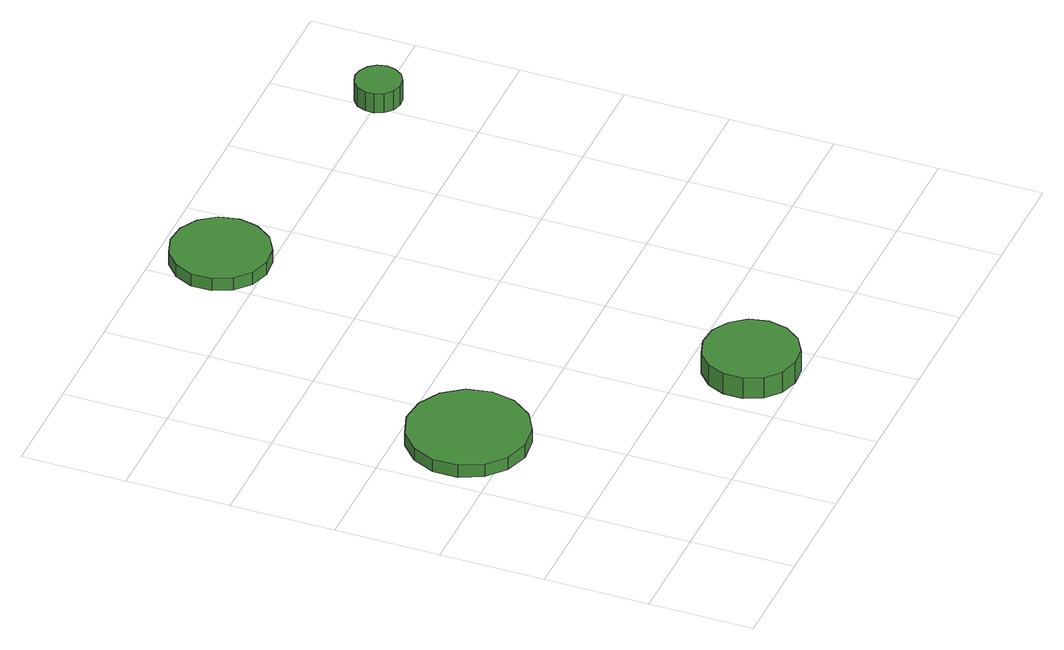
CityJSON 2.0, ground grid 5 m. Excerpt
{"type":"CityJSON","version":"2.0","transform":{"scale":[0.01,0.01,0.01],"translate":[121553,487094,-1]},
"CityObjects":{
"tree1":{"type":"SolitaryVegetationObject","attributes":{"function":"something"},"geometry":[{"type":"MultiSurface","lod":"1","boundaries":[[[0,1,2,3,4,5,6,7,8,9,10,11,12,13,14]],[[15,16,17,18,19,20,21,22,23,24,25,26,27,28,29]],[[0,29,28,1]],[[1,28,27,2]],[[2,27,26,3]],[[3,26,25,4]],[[4,25,24,5]],[[5,24,23,6]],[[6,23,22,7]],[[7,22,21,8]],[[8,21,20,9]],[[9,20,19,10]],[[10,19,18,11]],[[11,18,17,12]],[[12,17,16,13]],[[13,16,15,14]],[[14,15,29,0]]]}]},
"tree2":{"type":"SolitaryVegetationObject","attributes":{"function":"something"},"geometry":[{"type":"MultiSurface","lod":"1","boundaries":[[[30,31,32,33,34,35,36,37,38,39,40,41,42,43,44]],[[45,46,47,48,49,50,51,52,53,54,55,56,57,58,59]],[[30,59,58,31]],[[31,58,57,32]],[[32,57,56,33]],[[33,56,55,34]],[[34,55,54,35]],[[35,54,53,36]],[[36,53,52,37]],[[37,52,51,38]],[[38,51,50,39]],[[39,50,49,40]],[[40,49,48,41]],[[41,48,47,42]],[[42,47,46,43]],[[43,46,45,44]],[[44,45,59,30]]]}]},
"tree3":{"type":"SolitaryVegetationObject","attributes":{"function":"something"},"geometry":[{"type":"MultiSurface","lod":"1","boundaries":[[[60,61,62,63,64,65,66,67,68,69,70,71,72,73,74]],[[75,76,77,78,79,80,81,82,83,84,85,86,87,88,89]],[[60,89,88,61]],[[61,88,87,62]],[[62,87,86,63]],[[63,86,85,64]],[[64,85,84,65]],[[65,84,83,66]],[[66,83,82,67]],[[67,82,81,68]],[[68,81,80,69]],[[69,80,79,70]],[[70,79,78,71]],[[71,78,77,72]],[[72,77,76,73]],[[73,76,75,74]],[[74,75,89,60]]]}]},
"tree4":{"type":"SolitaryVegetationObject","attributes":{"function":"something"},"geometry":[{"type":"MultiSurface","lod":"1","boundaries":[[[90,91,92,93,94,95,96,97,98,99,100,101,102,103,104]],[[105,106,107,108,109,110,111,112,113,114,115,116,117,118,119]],[[90,119,118,91]],[[91,118,117,92]],[[92,117,116,93]],[[93,116,115,94]],[[94,115,114,95]],[[95,114,113,96]],[[96,113,112,97]],[[97,112,111,98]],[[98,111,110,99]],[[99,110,109,100]],[[100,109,108,101]],[[101,108,107,102]],[[102,107,106,103]],[[103,106,105,104]],[[104,105,119,90]]]}]}
},
"vertices":[
[637,1199,128],[612,1315,128],[542,1411,128],[439,1470,128],[321,1483,128],[208,1446,128],[120,1367,128],[71,1258,128],[71,1139,128],[120,1030,128],[208,951,128],[321,914,128],[439,927,128],[542,986,128],[612,1082,128],[612,1082,60],[542,986,60],[439,927,60],[321,914,60],[208,951,60],[120,1030,60],[71,1139,60],[71,1258,60],[120,1367,60],[208,1446,60],[321,1483,60],[439,1470,60],[542,1411,60],[612,1315,60],[637,1199,60],
[1527,224,171],[1508,315,171],[1453,389,171],[1373,436,171],[1281,445,171],[1193,417,171],[1124,355,171],[1087,270,171],[1087,178,171],[1124,93,171],[1193,31,171],[1281,3,171],[1373,12,171],[1453,59,171],[1508,134,171],[1508,134,60],[1453,59,60],[1373,12,60],[1281,3,60],[1193,31,60],[1124,93,60],[1087,178,60],[1087,270,60],[1124,355,60],[1193,417,60],[1281,445,60],[1373,436,60],[1453,389,60],[1508,315,60],[1527,224,60],
[1424,2717,128],[1404,2812,128],[1347,2890,128],[1264,2938,128],[1168,2948,128],[1076,2918,128],[1004,2854,128],[965,2766,128],[965,2669,128],[1004,2581,128],[1076,2516,128],[1168,2486,128],[1264,2496,128],[1347,2544,128],[1404,2623,128],[1404,2623,61],[1347,2544,61],[1264,2496,61],[1168,2486,61],[1076,2516,61],[1004,2581,61],[965,2669,61],[965,2766,61],[1004,2854,61],[1076,2918,61],[1168,2948,61],[1264,2938,61],[1347,2890,61],[1404,2812,61],[1424,2717,61],
[2682,2508,165],[2672,2552,165],[2646,2588,165],[2607,2611,165],[2562,2616,165],[2519,2602,165],[2485,2571,165],[2467,2530,165],[2467,2485,165],[2485,2444,165],[2519,2413,165],[2562,2399,165],[2607,2404,165],[2646,2427,165],[2672,2463,165],[2672,2463,61],[2646,2427,61],[2607,2404,61],[2562,2399,61],[2519,2413,61],[2485,2444,61],[2467,2485,61],[2467,2530,61],[2485,2571,61],[2519,2602,61],[2562,2616,61],[2607,2611,61],[2646,2588,61],[2672,2552,61],[2682,2508,61]
]}
